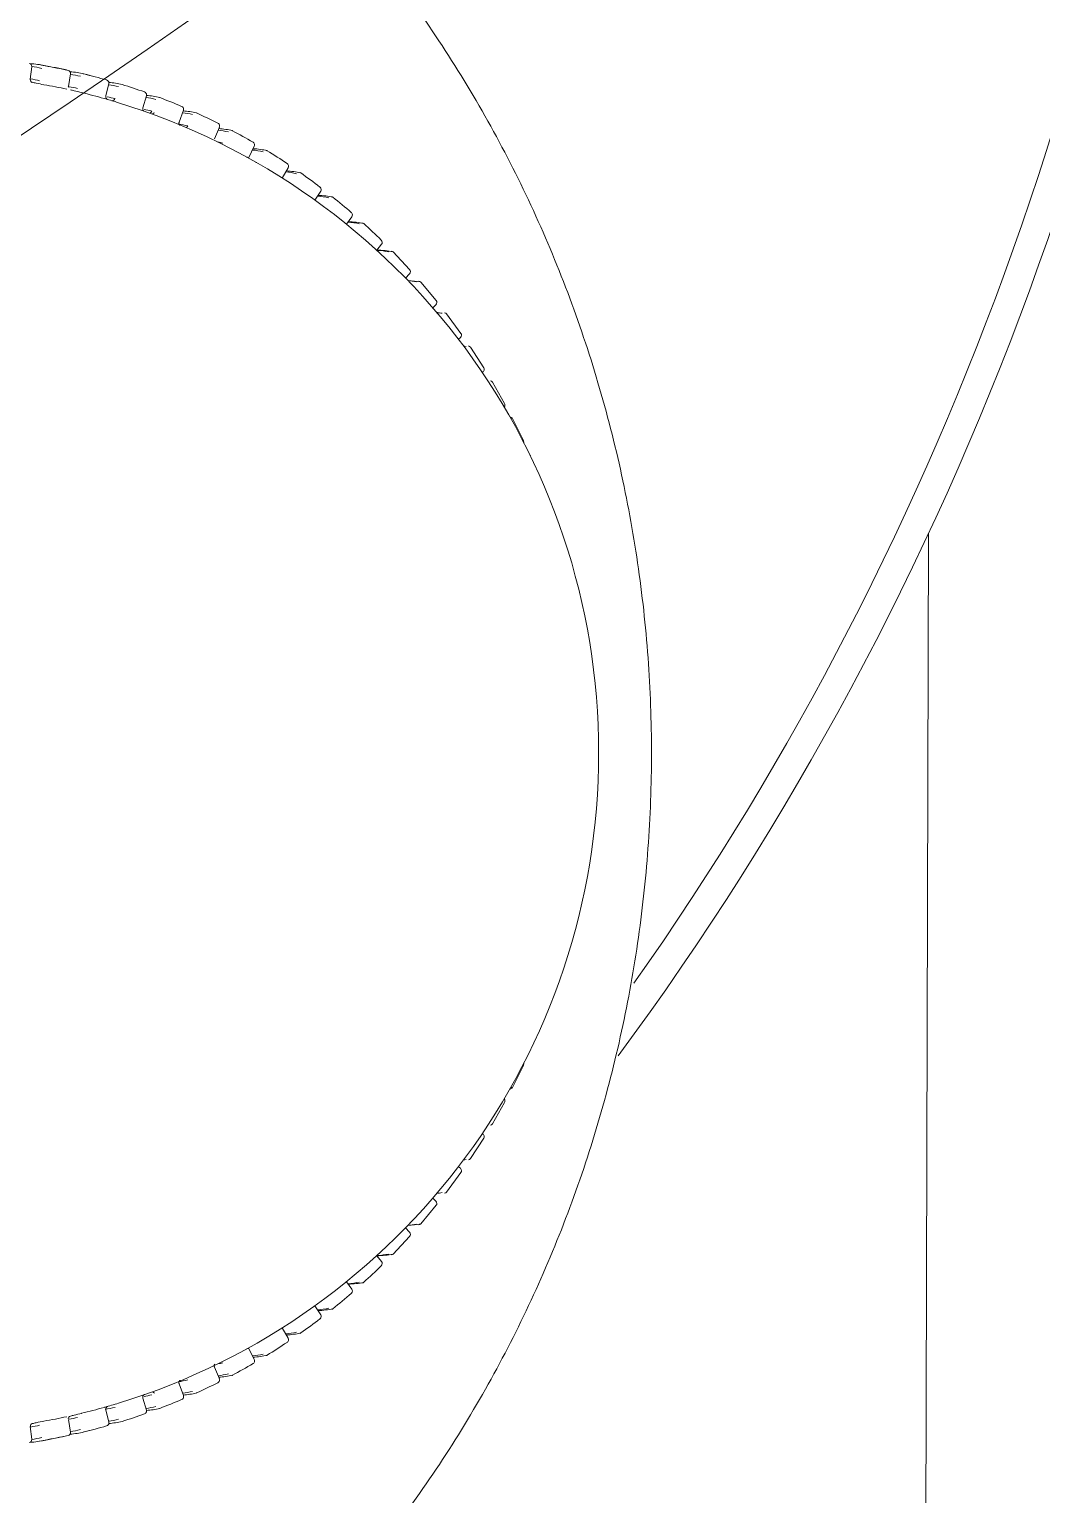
# Model space of a CAD drawing. Header units: millimetres. Extents: x 886808 to 1650903, y -1008069 to 230892.
# Drawn here: x 938790.56 to 938823.31, y -345864.2 to -345816.81 of the extents above; entities that cross this region are included whole.
import ezdxf

# ---------------------------------------------------------------- set-up
doc = ezdxf.new("R2010")
doc.units = ezdxf.units.MM
doc.layers.add('hatch', color=250, linetype='Continuous', lineweight=0)
doc.layers.add('I-FURN', color=252, linetype='Continuous', lineweight=5)

# ---------------------------------------------------------------- blocks, each defined once
blk = doc.blocks.new('A$C26DD556D')
at = {"layer": 'hatch', "transparency": 33554636}
for p, q in [((5681.467, 24367.066), (5681.513, 24367.475)), ((5682.697, 24366.837), (5682.767, 24367.241)), ((5683.912, 24366.528), (5684.005, 24366.928)), ((5685.108, 24366.143), (5685.223, 24366.536)), ((5684.202, 24366.349), (5684.201, 24366.346)), ((5686.28, 24365.681), (5686.417, 24366.066)), ((5687.423, 24365.145), (5687.582, 24365.52)), ((5688.534, 24364.536), (5688.713, 24364.9)), ((5689.616, 24363.872), (5689.808, 24364.209)), ((5690.673, 24363.159), (5690.861, 24363.448)), ((5691.693, 24362.382), (5691.869, 24362.621)), ((5692.671, 24361.542), (5692.828, 24361.731)), ((5693.736, 24360.916), (5693.202, 24361.485)), ((5693.603, 24360.641), (5693.735, 24360.781)), ((5694.596, 24359.909), (5694.095, 24360.511)), ((5694.486, 24359.68), (5694.586, 24359.774)), ((5695.396, 24358.849), (5694.931, 24359.482)), ((5695.315, 24358.661), (5695.379, 24358.714)), ((5696.135, 24357.739), (5695.707, 24358.4)), ((5696.087, 24357.589), (5696.11, 24357.606)), ((5696.81, 24356.584), (5696.42, 24357.271)), ((5697.418, 24355.387), (5697.067, 24356.099)), ((5710.366, 24296.614), (5710.525, 24352.386)), ((5697.067, 24334.464), (5697.418, 24335.176)), ((5696.42, 24333.292), (5696.81, 24333.979)), ((5695.707, 24332.163), (5696.135, 24332.824)), ((5696.11, 24332.958), (5696.087, 24332.974)), ((5695.379, 24331.849), (5695.315, 24331.902)), ((5694.931, 24331.082), (5695.396, 24331.714)), ((5694.586, 24330.789), (5694.486, 24330.884)), ((5694.095, 24330.052), (5694.596, 24330.654)), ((5693.735, 24329.782), (5693.603, 24329.923)), ((5693.202, 24329.078), (5693.736, 24329.647)), ((5692.828, 24328.832), (5692.671, 24329.021)), ((5691.869, 24327.942), (5691.693, 24328.181)), ((5690.861, 24327.115), (5690.673, 24327.404)), ((5689.808, 24326.355), (5689.616, 24326.691)), ((5688.713, 24325.663), (5688.534, 24326.027)), ((5687.582, 24325.044), (5687.423, 24325.419)), ((5686.417, 24324.498), (5686.28, 24324.882)), ((5685.223, 24324.028), (5685.108, 24324.421)), ((5684.005, 24323.635), (5683.912, 24324.035)), ((5681.513, 24323.089), (5681.467, 24323.497)), ((5682.767, 24323.322), (5682.697, 24323.727))]:
    blk.add_line(p, q, dxfattribs=at)
for radius in [250.5, 238.5]:
    blk.add_circle((5542.703, 24574.047), radius, dxfattribs=at)
for centre, radius, start, end in [((5681.414, 24367.486), 0.1, 0, 75.7955), ((5681.414, 24367.486), 0.1, 353.4907, 0), ((5677.852, 24345.282), 22.6, 77.8831, 80.0465), ((5682.695, 24371.547), 4.721, 257.305, 260.3953), ((5682.668, 24367.258), 0.1, 0, 75.7243), ((5682.668, 24367.258), 0.1, 350.2292, 0), ((5677.852, 24345.282), 22.6, 75.7059, 76.3826), ((5683.908, 24366.951), 0.1, 0, 74.2235), ((5683.908, 24366.951), 0.1, 346.9595, 0), ((5684.409, 24366.802), 0.1, 72.7299, 75.7367), ((5682.792, 24366.816), 0.0957, 167.9109, 180), ((5688.402, 24388.559), 22.547, 255.8266, 256.4722), ((5677.852, 24345.282), 22, 73.0715, 74.1488), ((5684.009, 24366.505), 0.0995, 167.2029, 250.6569), ((5685.127, 24366.564), 0.1, 0, 70.5793), ((5685.127, 24366.564), 0.1, 343.6789, 0), ((5685.62, 24366.383), 0.1, 69.0924, 75.8249), ((5677.852, 24345.282), 22, 0, 73.0715), ((5685.504, 24365.887), 0.1, 101.6552, 148.4895), ((5686.323, 24366.099), 0.1, 0, 66.9523), ((5686.323, 24366.099), 0.1, 340.385, 0), ((5686.804, 24365.887), 0.1, 65.4731, 75.9707), ((5687.489, 24365.559), 0.1, 0, 63.3448), ((5687.489, 24365.559), 0.1, 337.0755, 0), ((5687.958, 24365.316), 0.1, 61.8743, 76.176), ((5688.623, 24364.944), 0.1, 0, 59.759), ((5688.623, 24364.944), 0.1, 333.748, 0), ((5689.077, 24364.672), 0.1, 58.2978, 76.4429), ((5689.721, 24364.258), 0.1, 0, 56.1965), ((5689.721, 24364.258), 0.1, 330.4007, 0), ((5690.158, 24363.957), 0.1, 54.7453, 76.7728), ((5690.777, 24363.502), 0.1, 0, 52.6587), ((5690.777, 24363.502), 0.1, 327.0316, 0), ((5691.196, 24363.174), 0.1, 51.2179, 77.1671), ((5691.788, 24362.68), 0.1, 0, 49.1464), ((5691.788, 24362.68), 0.1, 323.6394, 0), ((5692.188, 24362.326), 0.1, 47.7162, 77.6267), ((5692.751, 24361.795), 0.1, 0, 45.6602), ((5692.751, 24361.795), 0.1, 320.2228, 0), ((5693.13, 24361.415), 0.1, 44.2406, 78.1522), ((5693.662, 24360.849), 0.1, 316.7808, 0), ((5693.662, 24360.849), 0.1, 0, 42.2), ((5694.019, 24360.446), 0.1, 40.7911, 78.7435), ((5694.518, 24359.847), 0.1, 313.313, 0), ((5694.518, 24359.847), 0.1, 0, 38.7656), ((5694.851, 24359.421), 0.1, 37.367, 79.4), ((5695.315, 24358.791), 0.1, 0, 35.3563), ((5695.315, 24358.791), 0.1, 309.819, 0), ((5695.624, 24358.345), 0.1, 33.9677, 80.1206), ((5696.051, 24357.686), 0.1, 306.2991, 0), ((5696.051, 24357.686), 0.1, 0, 31.971), ((5696.334, 24357.221), 0.1, 30.592, 80.9031), ((5696.722, 24356.536), 0.1, 317.0357, 0), ((5696.722, 24356.536), 0.1, 0, 28.6086), ((5696.978, 24356.053), 0.1, 27.2384, 81.7447), ((5697.328, 24355.345), 0.1, 0, 25.2673), ((5697.328, 24355.345), 0.1, 348.4166, 0), ((5697.556, 24354.846), 0.1, 23.9053, 39.3749), ((5677.852, 24345.282), 22, 287.0961, 0), ((5697.556, 24335.717), 0.1, 320.6251, 336.0947), ((5697.328, 24335.219), 0.1, 334.7327, 0), ((5697.328, 24335.219), 0.1, 0, 11.5834), ((5696.978, 24334.51), 0.1, 278.2553, 332.7616), ((5696.722, 24334.027), 0.1, 0, 42.9643), ((5696.722, 24334.027), 0.1, 331.3914, 0), ((5696.334, 24333.343), 0.1, 279.0969, 329.408), ((5696.051, 24332.877), 0.1, 0, 53.7009), ((5696.051, 24332.877), 0.1, 328.029, 0), ((5695.315, 24331.772), 0.1, 0, 50.181), ((5695.624, 24332.219), 0.1, 279.8794, 326.0323), ((5695.315, 24331.772), 0.1, 324.6437, 0), ((5694.851, 24331.142), 0.1, 280.6, 322.633), ((5694.518, 24330.716), 0.1, 0, 46.687), ((5694.518, 24330.716), 0.1, 321.2344, 0), ((5694.019, 24330.118), 0.1, 281.2565, 319.2089), ((5693.662, 24329.714), 0.1, 0, 43.2192), ((5693.662, 24329.714), 0.1, 317.8, 0), ((5693.13, 24329.148), 0.1, 281.8478, 315.7594), ((5692.751, 24328.768), 0.1, 314.3398, 0), ((5692.751, 24328.768), 0.1, 0, 39.7772), ((5692.188, 24328.238), 0.1, 282.3733, 312.2838), ((5691.788, 24327.883), 0.1, 310.8536, 0), ((5691.788, 24327.883), 0.1, 0, 36.3606), ((5690.777, 24327.061), 0.1, 0, 32.9684), ((5691.196, 24327.389), 0.1, 282.8329, 308.7821), ((5690.777, 24327.061), 0.1, 307.3413, 0), ((5689.721, 24326.305), 0.1, 303.8035, 0), ((5689.721, 24326.305), 0.1, 0, 29.5993), ((5690.158, 24326.606), 0.1, 283.2272, 305.2547), ((5688.623, 24325.619), 0.1, 0, 26.252), ((5689.077, 24325.891), 0.1, 283.5571, 301.7022), ((5688.623, 24325.619), 0.1, 300.241, 0), ((5687.489, 24325.005), 0.1, 296.6552, 0), ((5687.489, 24325.005), 0.1, 0, 22.9245), ((5687.958, 24325.247), 0.1, 283.824, 298.1257), ((5677.852, 24345.282), 22, 285.8687, 287.0961), ((5685.504, 24324.676), 0.1, 211.5105, 258.3448), ((5686.323, 24324.464), 0.1, 293.0477, 0), ((5686.323, 24324.464), 0.1, 0, 19.615), ((5686.804, 24324.676), 0.1, 284.0293, 294.5269), ((5682.793, 24323.746), 0.0971, 107.5813, 180), ((5688.4, 24302.013), 22.538, 103.5276, 104.1736), ((5684.007, 24324.06), 0.0964, 108.4987, 195.0816), ((5685.127, 24324), 0.1, 289.4207, 0), ((5685.127, 24324), 0.1, 0, 16.3211), ((5685.62, 24324.18), 0.1, 284.1751, 290.9076), ((5681.562, 24323.512), 0.0952, 108.7661, 188.6828), ((5682.695, 24319.018), 4.719, 99.604, 102.6956), ((5682.668, 24323.305), 0.1, 284.2757, 0), ((5682.668, 24323.305), 0.1, 0, 9.7708), ((5677.852, 24345.282), 22.6, 283.6174, 284.2941), ((5683.908, 24323.613), 0.1, 285.7765, 0), ((5683.908, 24323.613), 0.1, 0, 13.0405), ((5684.409, 24323.762), 0.1, 284.2633, 287.2701), ((5681.414, 24323.077), 0.1, 284.2045, 0), ((5681.414, 24323.077), 0.1, 0, 6.5093), ((5677.852, 24345.282), 22.6, 279.9535, 282.1169)]:
    blk.add_arc(centre, radius, start, end, dxfattribs=at)
for centre, major_axis, ratio, start_param, end_param in [((5628.879, 24395.51), (0, -97), 0.939693, 0.903545, 1.493413), ((5628.879, 24395.51), (0, -96), 0.939693, 0.926329, 1.492605), ((5677.48, 24345.354), (-4.325, -22.179), 0.336418, 3.122548, 3.187707), ((5677.39, 24345.372), (-4.306, -22.08), 0.336418, 3.122548, 3.165935), ((5678.505, 24345.282), (0, 22.519), 0.939693, 6.084097, 6.119782), ((5678.223, 24345.209), (-4.325, -22.179), 0.336418, 3.122548, 3.135241), ((5677.39, 24345.372), (-4.229, -21.683), 0.336418, 3.120995, 3.162066), ((5677.3, 24345.389), (-4.21, -21.585), 0.336418, 3.120995, 3.138368), ((5678.567, 24345.282), (0, 21.9), 0.939693, 6.083757, 6.120122), ((5677.485, 24345.378), (5.733, 21.857), 0.332082, 0.002326, 0.062556), ((5677.396, 24345.401), (5.708, 21.76), 0.332082, 0.002326, 0.046105), ((5678.505, 24345.282), (0, 22.519), 0.939693, 6.023682, 6.059367), ((5677.403, 24345.43), (7.081, 21.353), 0.326534, 0.023303, 0.067677), ((5677.491, 24345.401), (7.112, 21.448), 0.326534, 0.023303, 0.081997), ((5678.505, 24345.282), (0, 22.519), 0.939693, 5.963267, 5.998952), ((5677.396, 24345.401), (5.605, 21.369), 0.332082, 0.000774, 0.038578), ((5677.307, 24345.425), (5.58, 21.272), 0.332082, 0.000774, 0.016873), ((5678.567, 24345.282), (0, 21.9), 0.939693, 6.023342, 6.059707), ((5677.403, 24345.43), (6.954, 20.969), 0.326534, 0.021751, 0.05799), ((5684.116, 24366.474), (0.0251, 0.0968), 0.944962, 3.282905, 4.649516), ((5677.412, 24345.459), (8.419, 20.862), 0.319794, 0.043798, 0.088954), ((5677.499, 24345.424), (8.457, 20.954), 0.319794, 0.043798, 0.102531), ((5678.505, 24345.282), (0, 22.519), 0.939693, 5.902851, 5.938536), ((5677.412, 24345.459), (8.268, 20.486), 0.319794, 0.042245, 0.077902), ((5685.309, 24366.074), (0.025, 0.0968), 0.946642, 3.52244, 4.587909), ((5686.323, 24366.099), (-0.0391, -0.092), 0.31758, 3.141593, 3.191351), ((5677.423, 24345.487), (9.718, 20.289), 0.311888, 0.063723, 0.109867), ((5677.508, 24345.446), (9.761, 20.38), 0.311888, 0.063723, 0.123655), ((5678.505, 24345.282), (0, 22.519), 0.939693, 5.842436, 5.878121), ((5686.804, 24365.887), (-0.0415, -0.091), 0.314343, 3.141593, 3.199508), ((5677.423, 24345.487), (9.543, 19.924), 0.311888, 0.062171, 0.106423), ((5686.476, 24365.599), (0.0247, 0.0969), 0.948283, 3.765429, 4.52533), ((5687.489, 24365.559), (-0.0449, -0.0894), 0.309334, 3.141593, 3.211093), ((5677.517, 24345.468), (11.019, 19.728), 0.302844, 0.083001, 0.144483), ((5677.436, 24345.514), (10.772, 19.287), 0.302844, 0.081449, 0.105879), ((5677.436, 24345.514), (10.97, 19.641), 0.302844, 0.083001, 0.130358), ((5678.505, 24345.282), (0, 22.519), 0.939693, 5.782021, 5.817706), ((5688.623, 24364.944), (-0.0504, -0.0864), 0.29996, 3.141593, 3.230166), ((5678.268, 24345.049), (10.772, 19.287), 0.302844, 0.081449, 0.091425), ((5677.45, 24345.54), (12.171, 18.92), 0.292694, 0.101558, 0.150378), ((5677.529, 24345.489), (12.225, 19.004), 0.292694, 0.101558, 0.164912), ((5678.505, 24345.282), (0, 22.519), 0.939693, 5.721606, 5.757291), ((5677.45, 24345.54), (11.952, 18.579), 0.292694, 0.100005, 0.106755), ((5677.465, 24345.566), (13.318, 18.131), 0.281477, 0.119327, 0.169897), ((5677.541, 24345.51), (13.377, 18.211), 0.281477, 0.119327, 0.184917), ((5689.721, 24364.258), (-0.0556, -0.0831), 0.289491, 3.141593, 3.248497), ((5678.505, 24345.282), (0, 22.519), 0.939693, 5.66119, 5.696875), ((5690.777, 24363.502), (-0.0607, -0.0795), 0.277966, 3.141593, 3.266021), ((5677.482, 24345.59), (14.406, 17.279), 0.269233, 0.136249, 0.188897), ((5677.555, 24345.529), (14.47, 17.356), 0.269233, 0.136249, 0.204495), ((5678.505, 24345.282), (0, 22.519), 0.939693, 5.600775, 5.63646), ((5691.788, 24362.68), (-0.0654, -0.0756), 0.265426, 3.141593, 3.282682), ((5677.5, 24345.613), (15.432, 16.369), 0.256006, 0.152269, 0.207381), ((5677.569, 24345.548), (15.501, 16.442), 0.256006, 0.152269, 0.223664), ((5678.505, 24345.282), (0, 22.519), 0.939693, 5.54036, 5.576045), ((5692.751, 24361.795), (-0.0699, -0.0715), 0.251919, 3.141593, 3.298427), ((5677.585, 24345.566), (16.467, 15.474), 0.241845, 0.167341, 0.242743), ((5677.52, 24345.635), (16.394, 15.405), 0.241845, 0.167341, 0.223935), ((5677.601, 24345.582), (17.366, 14.457), 0.226801, 0.181422, 0.241538), ((5677.54, 24345.656), (17.289, 14.393), 0.226801, 0.181422, 0.222735), ((5677.562, 24345.675), (18.116, 13.337), 0.21093, 0.194478, 0.22154), ((5677.619, 24345.598), (18.197, 13.397), 0.21093, 0.231299, 0.240344), ((5677.585, 24345.693), (18.874, 12.242), 0.19429, 0.206478, 0.220363), ((5677.676, 24345.637), (20.266, 9.995), 0.158945, 0.227211, 0.236952), ((5677.676, 24344.926), (20.266, -9.995), 0.158945, -0.236952, -0.227211), ((5677.585, 24344.87), (18.874, -12.242), 0.19429, -0.220363, -0.206478), ((5677.562, 24344.888), (18.116, -13.337), 0.21093, -0.22154, -0.194478), ((5677.601, 24344.981), (17.366, -14.457), 0.226801, -0.241538, -0.181422), ((5677.54, 24344.907), (17.289, -14.393), 0.226801, -0.222735, -0.181422), ((5677.585, 24344.997), (16.467, -15.474), 0.241845, -0.242743, -0.167341), ((5677.52, 24344.928), (16.394, -15.405), 0.241845, -0.223935, -0.167341), ((5678.505, 24345.282), (0, -22.519), 0.939693, 0.70714, 0.742825), ((5692.751, 24328.768), (-0.0699, 0.0715), 0.251919, 2.984758, 3.141593), ((5677.5, 24344.95), (15.432, -16.369), 0.256006, -0.207381, -0.152269), ((5677.569, 24345.015), (15.501, -16.442), 0.256006, -0.223664, -0.152269), ((5678.505, 24345.282), (0, -22.519), 0.939693, 0.646725, 0.68241), ((5691.788, 24327.883), (-0.0654, 0.0756), 0.265426, 3.000503, 3.141593), ((5677.482, 24344.973), (14.406, -17.279), 0.269233, -0.188897, -0.136249), ((5677.555, 24345.034), (14.47, -17.356), 0.269233, -0.204495, -0.136249), ((5678.505, 24345.282), (0, -22.519), 0.939693, 0.58631, 0.621995), ((5690.777, 24327.061), (-0.0607, 0.0795), 0.277966, 3.017164, 3.141593), ((5678.505, 24345.282), (0, -22.519), 0.939693, 0.525895, 0.56158), ((5677.465, 24344.998), (13.318, -18.131), 0.281477, -0.169897, -0.119327), ((5677.541, 24345.053), (13.377, -18.211), 0.281477, -0.184917, -0.119327), ((5689.721, 24326.305), (-0.0556, 0.0831), 0.289491, 3.034689, 3.141593), ((5678.268, 24345.514), (10.772, -19.287), 0.302844, -0.091425, -0.081449), ((5677.45, 24345.023), (12.171, -18.92), 0.292694, -0.150378, -0.101558), ((5677.529, 24345.074), (12.225, -19.004), 0.292694, -0.164912, -0.101558), ((5677.436, 24345.049), (10.772, -19.287), 0.302844, -0.105879, -0.081449), ((5677.436, 24345.049), (10.97, -19.641), 0.302844, -0.130358, -0.083001), ((5678.505, 24345.282), (0, -22.519), 0.939693, 0.465479, 0.501164), ((5688.623, 24325.619), (-0.0504, 0.0864), 0.29996, 3.05302, 3.141593), ((5677.423, 24345.076), (9.543, -19.924), 0.311888, -0.106423, -0.062171), ((5678.505, 24345.282), (0, -22.519), 0.939693, 0.405064, 0.440749), ((5687.489, 24325.005), (-0.0449, 0.0894), 0.309334, 3.072092, 3.141593), ((5677.517, 24345.095), (11.019, -19.728), 0.302844, -0.144483, -0.083001), ((5677.412, 24345.104), (8.268, -20.486), 0.319794, -0.077893, -0.042245), ((5678.505, 24345.282), (0, -22.519), 0.939693, 0.344649, 0.380334), ((5686.323, 24324.464), (-0.0391, 0.092), 0.31758, 3.091834, 3.141593), ((5677.423, 24345.076), (9.718, -20.289), 0.311888, -0.109867, -0.063723), ((5677.508, 24345.117), (9.761, -20.38), 0.311888, -0.123655, -0.063723), ((5686.804, 24324.676), (-0.0415, 0.091), 0.314343, 3.083677, 3.141593), ((5678.567, 24345.282), (0, -21.9), 0.939693, 0.163063, 0.199429), ((5677.396, 24345.162), (5.605, -21.369), 0.332082, 6.244393, 6.282412), ((5677.307, 24345.139), (5.58, -21.272), 0.332082, 6.266238, 6.282412), ((5678.567, 24345.282), (0, -21.9), 0.939693, 0.223478, 0.259844), ((5677.403, 24345.133), (6.954, -20.969), 0.326534, 6.21625, 6.261434), ((5678.505, 24345.282), (0, -22.519), 0.939693, 0.284234, 0.319919), ((5677.412, 24345.104), (8.419, -20.862), 0.319794, -0.088954, -0.043798), ((5677.499, 24345.139), (8.457, -20.954), 0.319794, -0.102531, -0.043798), ((5677.39, 24345.191), (-4.229, 21.683), 0.336418, 3.121119, 3.16219), ((5677.3, 24345.174), (-4.21, 21.585), 0.336418, 3.144844, 3.16219), ((5677.485, 24345.185), (5.733, -21.857), 0.332082, 6.22063, 6.280859), ((5677.396, 24345.162), (5.708, -21.76), 0.332082, 6.237081, 6.280859), ((5678.505, 24345.282), (0, -22.519), 0.939693, 0.223819, 0.259503), ((5677.403, 24345.133), (7.081, -21.353), 0.326534, -0.067677, -0.023303), ((5677.491, 24345.162), (7.112, -21.448), 0.326534, 6.201188, 6.259882), ((5677.48, 24345.209), (-4.325, 22.179), 0.336418, 3.095479, 3.160638), ((5677.39, 24345.191), (-4.306, 22.08), 0.336418, 3.11725, 3.160638), ((5678.505, 24345.282), (0, -22.519), 0.939693, 0.163403, 0.199088), ((5678.223, 24345.354), (-4.325, 22.179), 0.336418, 3.147945, 3.160638)]:
    blk.add_ellipse(centre, major_axis=major_axis, ratio=ratio, start_param=start_param, end_param=end_param, dxfattribs=at)
for points, knots in [([(5663.401, 24305.039), (5663.467, 24305.036), (5664.447, 24305.002), (5666.527, 24305.148), (5669.404, 24305.502), (5672.279, 24306.112), (5675.093, 24306.945), (5677.839, 24308.003), (5680.501, 24309.278), (5683.062, 24310.763), (5685.509, 24312.45), (5687.826, 24314.329), (5690.001, 24316.39), (5692.02, 24318.62), (5693.872, 24321.006), (5695.546, 24323.536), (5697.031, 24326.194), (5698.32, 24328.964), (5699.403, 24331.832), (5700.275, 24334.779), (5700.931, 24337.788), (5701.365, 24340.843), (5701.576, 24343.924), (5701.563, 24347.014), (5701.324, 24350.095), (5700.862, 24353.148), (5700.178, 24356.155), (5699.278, 24359.099), (5698.165, 24361.961), (5696.847, 24364.726), (5695.331, 24367.376), (5693.627, 24369.895), (5691.744, 24372.27), (5689.694, 24374.485), (5687.488, 24376.527), (5685.141, 24378.385), (5682.667, 24380.048), (5680.079, 24381.505), (5677.394, 24382.749), (5674.628, 24383.773), (5671.792, 24384.572), (5668.929, 24385.133), (5666.252, 24385.455), (5664.71, 24385.488), (5663.962, 24385.501)], [0, 0, 0, 0, 0.001512, 0.025872, 0.050229, 0.074587, 0.098951, 0.123326, 0.147716, 0.172125, 0.196556, 0.221012, 0.245492, 0.269997, 0.294529, 0.319084, 0.343662, 0.368262, 0.39288, 0.417516, 0.442166, 0.466828, 0.491501, 0.51618, 0.540864, 0.56555, 0.590235, 0.614916, 0.63959, 0.664254, 0.688907, 0.713543, 0.738162, 0.762759, 0.787333, 0.811882, 0.836405, 0.8609, 0.885368, 0.90981, 0.934229, 0.958627, 0.983008, 1, 1, 1, 1]), ([(5681.53, 24366.962), (5681.531, 24366.962), (5681.532, 24366.961), (5681.529, 24366.962), (5681.522, 24366.965), (5681.508, 24366.972), (5681.488, 24366.989), (5681.472, 24367.016), (5681.464, 24367.045), (5681.467, 24367.06), (5681.468, 24367.066)], [0, 0, 0, 0, 0.077371, 0.179172, 0.242318, 0.324189, 0.506966, 0.696102, 0.906225, 1, 1, 1, 1]), ([(5685.139, 24366.038), (5685.133, 24366.044), (5685.119, 24366.06), (5685.106, 24366.089), (5685.102, 24366.12), (5685.107, 24366.136), (5685.11, 24366.142)], [0.5728726, 0.5728726, 0.5728726, 0.5728726, 0.6775624, 0.8007694, 0.9286805, 1, 1, 1, 1]), ([(5686.3, 24365.58), (5686.299, 24365.582), (5686.292, 24365.589), (5686.28, 24365.608), (5686.273, 24365.638), (5686.273, 24365.665), (5686.279, 24365.678), (5686.281, 24365.68)], [0.6764558, 0.6764558, 0.6764558, 0.6764558, 0.6934398, 0.7769518, 0.8699923, 0.9750808, 1, 1, 1, 1]), ([(5687.424, 24325.419), (5687.421, 24325.425), (5687.415, 24325.439), (5687.414, 24325.466), (5687.42, 24325.492), (5687.429, 24325.509), (5687.435, 24325.516), (5687.436, 24325.518)], [0, 0, 0, 0, 0.0519124, 0.1471205, 0.2247615, 0.2898869, 0.319904, 0.319904, 0.319904, 0.319904]), ([(5686.281, 24324.883), (5686.279, 24324.885), (5686.273, 24324.897), (5686.273, 24324.921), (5686.278, 24324.949), (5686.289, 24324.97), (5686.3, 24324.984), (5686.308, 24324.991), (5686.311, 24324.993), (5686.312, 24324.993)], [0, 0, 0, 0, 0.0187694, 0.1160534, 0.1938993, 0.2593378, 0.3129869, 0.3520002, 0.3669574, 0.3669574, 0.3669574, 0.3669574]), ([(5685.11, 24324.421), (5685.107, 24324.427), (5685.102, 24324.442), (5685.105, 24324.469), (5685.114, 24324.495), (5685.127, 24324.513), (5685.139, 24324.525), (5685.148, 24324.532), (5685.154, 24324.535), (5685.156, 24324.536), (5685.157, 24324.536), (5685.157, 24324.536)], [0, 0, 0, 0, 0.0524198, 0.1435503, 0.2179257, 0.280718, 0.3320115, 0.3683451, 0.3931998, 0.4181142, 0.4479826, 0.4479826, 0.4479826, 0.4479826]), ([(5683.854, 24324.116), (5683.902, 24324.13), (5683.942, 24324.141), (5683.968, 24324.149), (5683.971, 24324.15), (5683.974, 24324.151)], [0, 0, 0, 0, 0.5, 0.5, 0.5995426, 0.5995426, 0.5995426, 0.5995426])]:
    blk.add_open_spline(points, degree=3, knots=knots, dxfattribs=at)

msp = doc.modelspace()

# ---------------------------------------------------------------- block references
at = {"layer": 'I-FURN', "transparency": 33554636}
msp.add_blockref('A$C26DD556D', (933109.122, -370185.497), dxfattribs=at)

doc.saveas('drawing.dxf')
